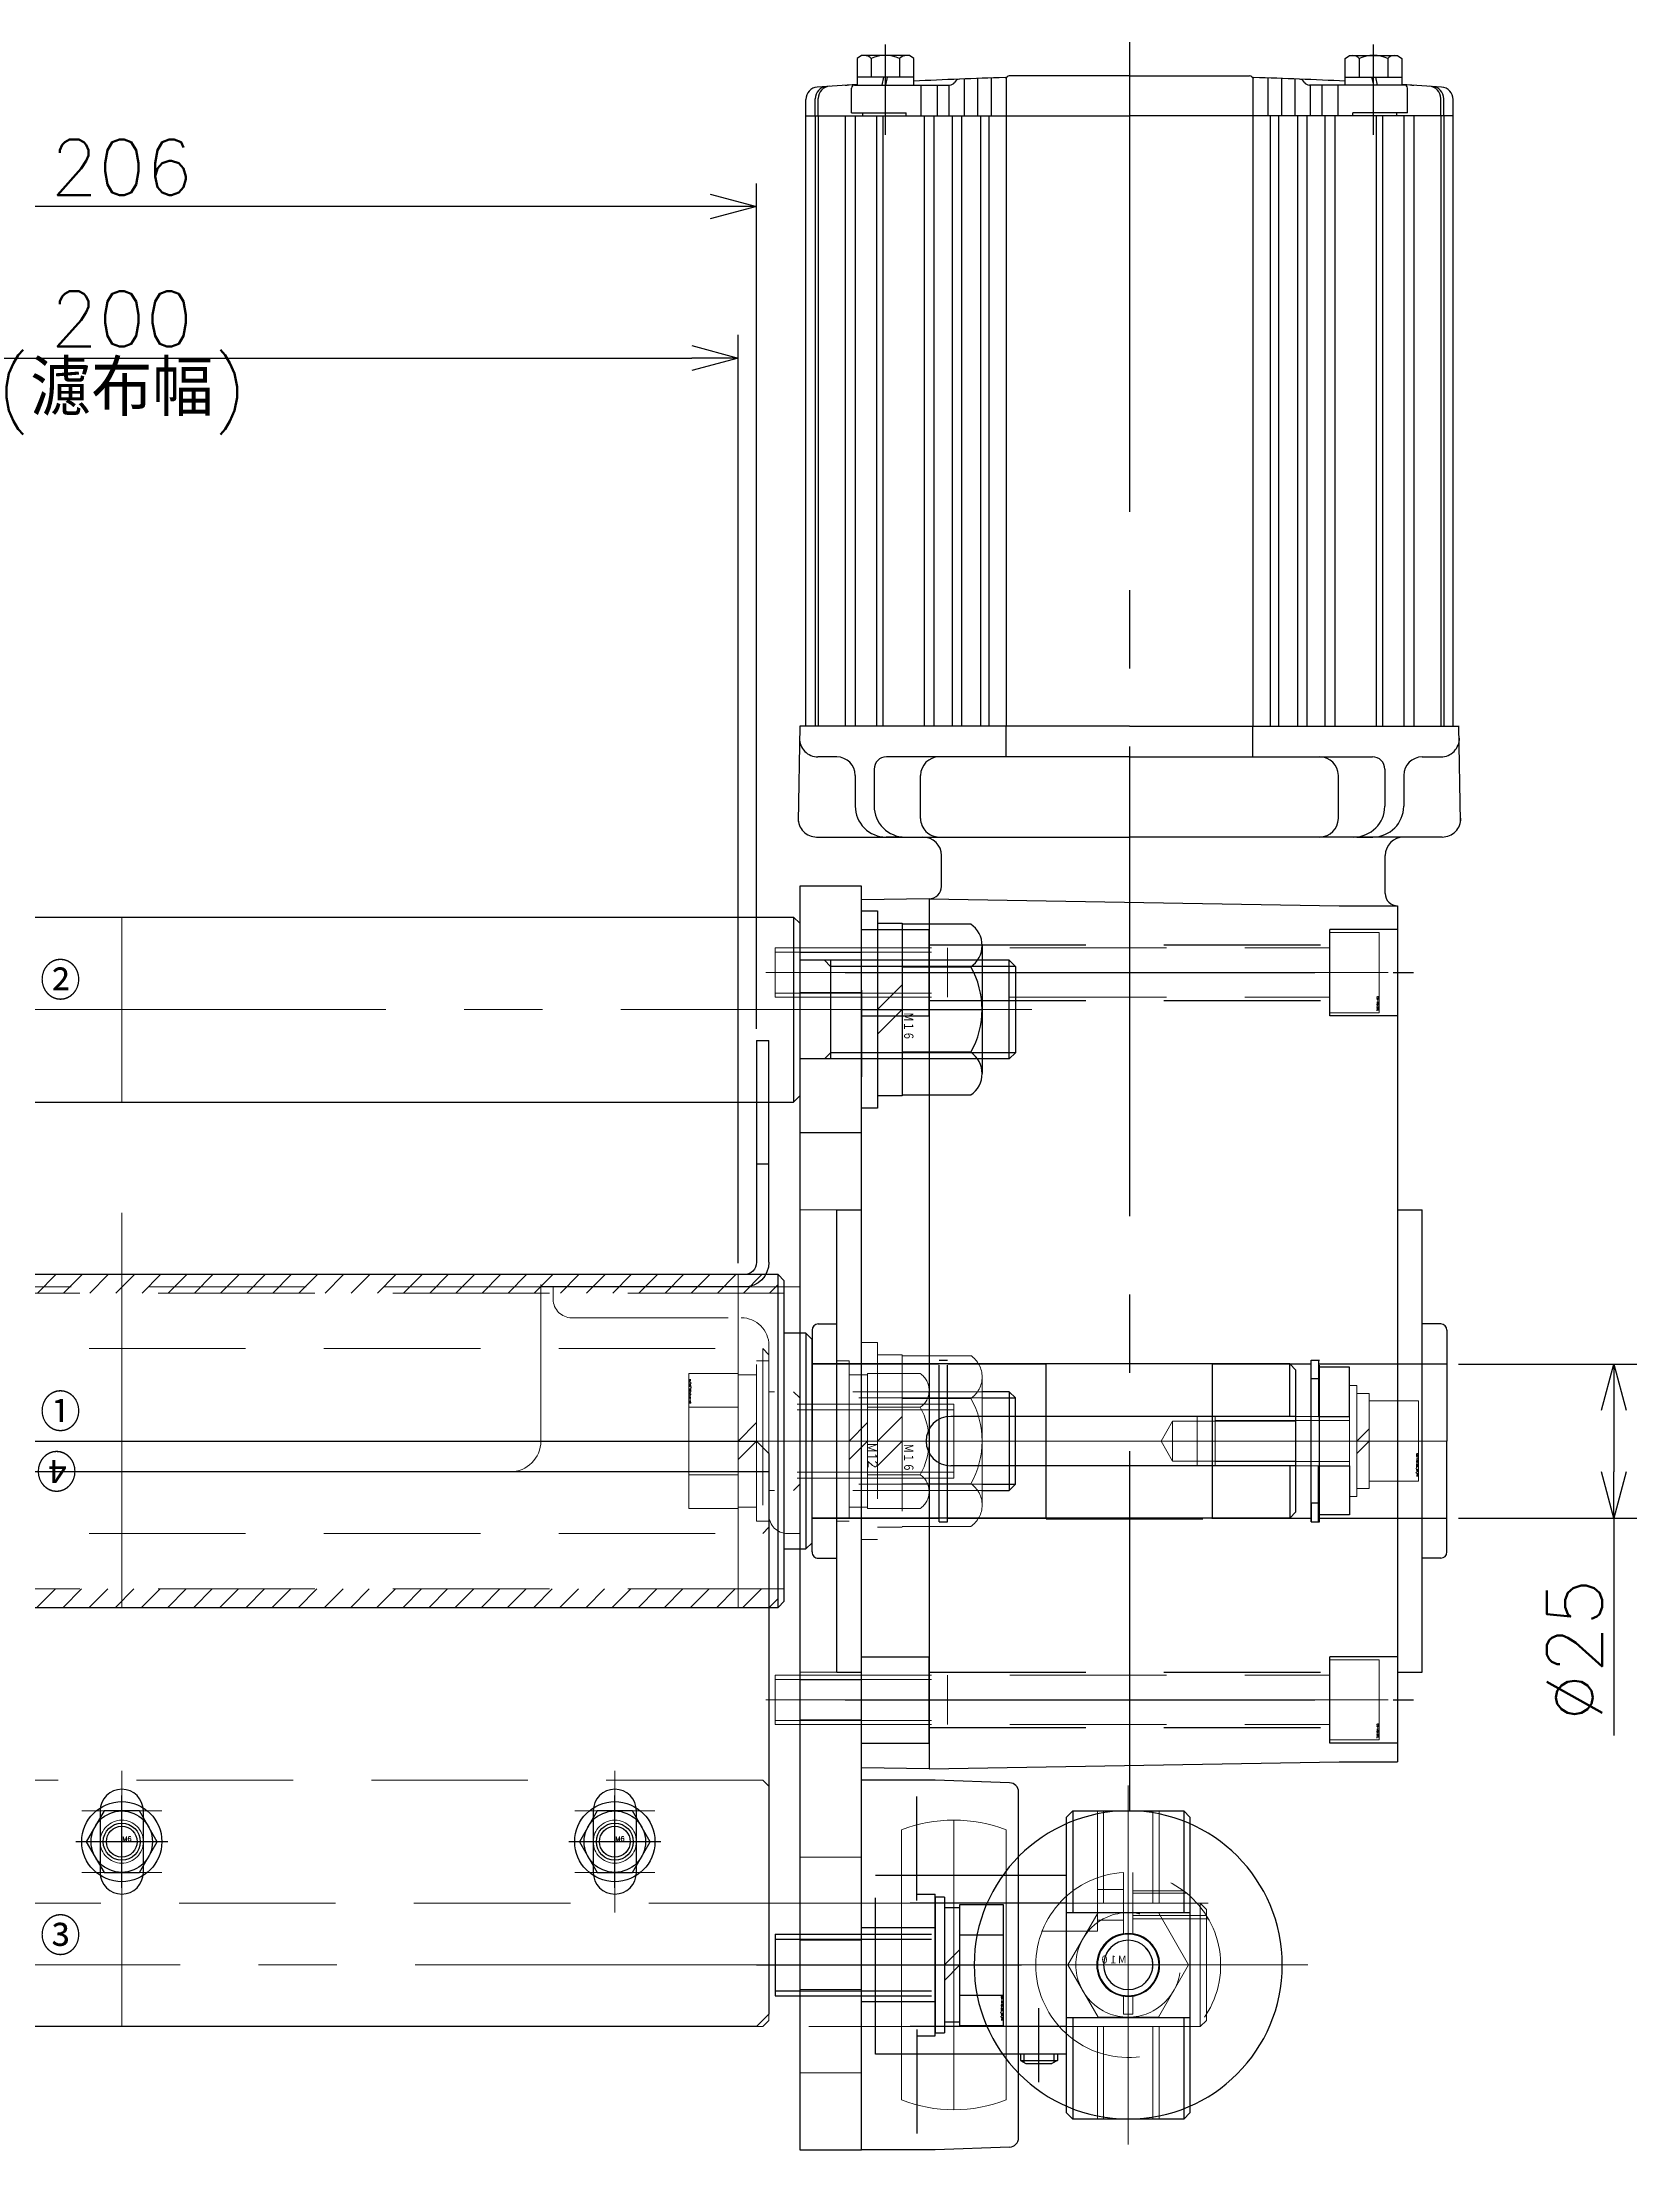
# Model space of a CAD drawing. Header units: millimetres. Extents: x -8731 to 85711, y -14522 to 31379.
# Drawn here: x 28134.6 to 28393.4, y -13246 to -12904 of the extents above; entities that cross this region are included whole.
import ezdxf

# ---------------------------------------------------------------- set-up
doc = ezdxf.new("R2010")
doc.units = ezdxf.units.MM
doc.header["$LTSCALE"] = 4
doc.header["$PDMODE"] = 99
doc.header["$PDSIZE"] = 1
for name, pattern in [('CENTER2', [28.575, 19.05, -3.175, 3.175, -3.175]), ('HIDDEN', [9.525, 6.35, -3.175]), ('PHANTOM2', [31.75, 15.875, -3.175, 3.175, -3.175, 3.175, -3.175])]:
    doc.linetypes.add(name, pattern=pattern)
for name, color, linetype, lineweight in [('04_HIDDEN', 2, 'HIDDEN', 13), ('05_CENTER', 4, 'CENTER2', 13), ('06_PHANTOM', 2, 'PHANTOM2', 13), ('08_DIM', 3, 'Continuous', 13)]:
    doc.layers.add(name, color=color, linetype=linetype, lineweight=lineweight)
doc.layers.add('10_DRAFT', color=8, linetype='Continuous', lineweight=0, plot=False)
doc.styles.add('KANJI0', font='txt.shx', dxfattribs={"width": 0.9, "height": 30, "bigfont": 'bigfont'})
doc.styles.add('KSS_TXT', font='txt.shx', dxfattribs={"bigfont": 'extfont2.shx'})
doc.styles.add('KSS_TXT_L', font='txt.shx', dxfattribs={"height": 9, "bigfont": 'extfont2.shx'})
doc.dimstyles.new('KSS_DIM', dxfattribs={"dimscale": 3, "dimtxt": 3, "dimasz": 2.5, "dimexe": 1.25, "dimexo": 0.625, "dimtad": 1, "dimdsep": 46, "dimtxsty": 'KSS_TXT', "dimblk": 'OPEN30', "dimcen": 0, "dimazin": 2, "dimtfac": 0.75, "dimtmove": 0, "dimatfit": 3, "dimldrblk": 'OPEN30', "dimfxl": 1, "dimtolj": 1, "dimarcsym": 0})

# ---------------------------------------------------------------- blocks, each defined once
blk = doc.blocks.new('M16Nza_1_1_1')
at = {"color": 0}
for p, q in [((-13.85, 17.74), (-13.85, 6.6)), ((-10.39, 19.6), (10.39, 19.6)), ((-6.92, 6.6), (-6.92, 17.74)), ((6.93, 17.74), (6.93, 6.6)), ((13.85, 6.6), (13.85, 17.74)), ((-14, 2.6), (-14, 6.6)), ((-14, 6.6), (14, 6.6)), ((-4, 6.6), (0, 2.6)), ((0, 6.6), (4, 2.6)), ((14, 6.6), (14, 2.6))]:
    blk.add_line(p, q, dxfattribs=at)
at = {"color": 0, "linetype": 'CENTER2'}
blk.add_line((0, 0), (0, 19.6), dxfattribs=at)
at = {"color": 0}
blk.add_lwpolyline([(-16, 2.6), (16, 2.6), (16, 0), (-16, 0)], close=True, dxfattribs=at)
for centre, radius, start, end in [((-10.39, 15.44), 4.16, 33.626, 146.374), ((0, 5.75), 13.85, 60, 120), ((10.39, 15.44), 4.16, 33.626, 146.374)]:
    blk.add_arc(centre, radius, start, end, dxfattribs=at)
at = {"layer": '10_DRAFT', "style": 'KANJI0', "width": 0.82}
blk.add_text('Ｍ１６', height=1.714, dxfattribs=at).set_placement((0.41, 6.78))
blk = doc.blocks.new('A$C17C47B78_1_1')
at = {"color": 0}
for p, q in [((1, 15), (0, 14)), ((0, 14), (0, -14)), ((1, 15), (16.5, 15)), ((1, 15), (1, -15)), ((23.5, 15), (209, 15)), ((209, 15), (209, -15)), ((209, 15), (210, 14)), ((210, 14), (210, -14)), ((-40, 7), (-39, 8)), ((-40, 7), (-5, 7)), ((-40, 7), (-40, -7)), ((-39, 8), (0, 8)), ((-39, -8), (-39, 8)), ((-5, 8), (-5, -8)), ((-5, 7), (-4, 8)), ((249, 8), (210, 8)), ((215, 7), (214, 8)), ((215, 8), (215, -8)), ((250, 7), (215, 7)), ((249, -8), (249, 8)), ((250, 7), (249, 8)), ((250, 7), (250, -7)), ((-40, -7), (-5, -7)), ((-40, -7), (-39, -8)), ((-39, -8), (0, -8)), ((-5, -7), (-4, -8)), ((249, -8), (210, -8)), ((215, -7), (214, -8)), ((250, -7), (215, -7)), ((250, -7), (249, -8)), ((0, -14), (1, -15)), ((1, -15), (16.5, -15)), ((23.5, -15), (209, -15)), ((209, -15), (210, -14))]:
    blk.add_line(p, q, dxfattribs=at)
at = {"color": 0, "extrusion": (0, 0, -1)}
blk.add_ellipse((20, 15), major_axis=(-3.5, 0), ratio=0.118286, start_param=3.141593, end_param=6.283185, dxfattribs=at)
at = {"color": 0}
blk.add_ellipse((20, -15), major_axis=(-3.5, 0), ratio=0.118286, start_param=3.141593, end_param=6.283185, dxfattribs=at)
at = {"layer": '04_HIDDEN'}
for p, q in [((16.5, -15), (16.5, 15)), ((23.5, -15), (23.5, 15))]:
    blk.add_line(p, q, dxfattribs=at)
at = {"layer": '05_CENTER'}
for p, q in [((20, 18.44), (20, -18.44)), ((-42.65, 0), (252.65, 0))]:
    blk.add_line(p, q, dxfattribs=at)
at = {"layer": '10_DRAFT'}
blk.add_line((105, 15), (105, -15), dxfattribs=at)
at = {"layer": '10_DRAFT', "style": 'KSS_TXT'}
blk.add_text('①', height=6, dxfattribs=at).set_placement((91.75, 1.61))
blk = doc.blocks.new('A$C30156163_1_1')
at = {"color": 0}
for p, q in [((0, 0), (-40, 0)), ((-40, -2), (-40, 0)), ((0, 0), (0, -40)), ((-37, -5), (-9.5, -5)), ((-5, -9.5), (-5, -37)), ((-2, -40), (0, -40))]:
    blk.add_line(p, q, dxfattribs=at)
for centre, radius, start, end in [((-37, -2), 3, 180, 270), ((-9.5, -9.5), 4.5, 0, 90), ((-2, -37), 3, 180, 270)]:
    blk.add_arc(centre, radius, start, end, dxfattribs=at)
blk = doc.blocks.new('A$C72535635_1_1')
at = {"layer": '05_CENTER'}
blk.add_line((7.53, -5), (-12.6, -5), dxfattribs=at)
blk.add_blockref('A$C30156163_1_1', (0, 20))
blk = doc.blocks.new('M12Nza_1_1_1')
at = {"color": 0}
for p, q in [((-8.21, 15), (8.21, 15)), ((-10.95, 5), (-10.95, 13.53)), ((-5.47, 5), (-5.47, 13.53)), ((5.48, 5), (5.48, 13.53)), ((10.95, 13.53), (10.95, 5)), ((10.95, 5), (-10.95, 5)), ((-10.75, 2), (-10.75, 5)), ((0, 2), (-3, 5)), ((0, 5), (3, 2)), ((10.75, 5), (10.75, 2))]:
    blk.add_line(p, q, dxfattribs=at)
at = {"color": 0, "linetype": 'CENTER2'}
blk.add_line((0, 0), (0, 15), dxfattribs=at)
at = {"color": 0}
blk.add_lwpolyline([(-13, 2), (13, 2), (13, 0), (-13, 0)], close=True, dxfattribs=at)
for centre, radius, start, end in [((-8.21, 11.71), 3.29, 33.626, 146.374), ((0, 4.05), 10.95, 60, 120), ((8.21, 11.71), 3.29, 33.626, 146.374)]:
    blk.add_arc(centre, radius, start, end, dxfattribs=at)
at = {"layer": '10_DRAFT', "style": 'KSS_TXT'}
blk.add_text('M12', height=1.5, dxfattribs=at).set_placement((0.31, 5.09))
blk = doc.blocks.new('A$C1819430B_1_1')
at = {"color": 0, "linetype": 'CENTER2'}
blk.add_line((0, -32.11), (0, 15.28), dxfattribs=at)
at = {"color": 0}
for p, q in [((-10.97, 13), (10.97, 13)), ((-10.97, 5), (-10.97, 13)), ((-5.48, 5), (-5.48, 13)), ((5.48, 5), (5.48, 13)), ((10.97, 5), (10.97, 13)), ((-10.97, 5), (10.97, 5)), ((-10.75, 5), (-10.75, 2)), ((0, 2), (-3, 5)), ((0, 5), (3, 2)), ((10.75, 2), (10.75, 5)), ((-13, 2), (13, 2)), ((-13, 2), (-13, 0)), ((-13, 0), (13, 0)), ((13, 0), (13, 2))]:
    blk.add_line(p, q, dxfattribs=at)
at = {"color": 0, "linetype": 'HIDDEN'}
for p, q in [((-6, -30), (-6, 0)), ((-5.05, -30), (-5.05, 0)), ((5.05, -30), (5.05, 0)), ((6, -30), (6, 0)), ((-6, -30), (6, -30))]:
    blk.add_line(p, q, dxfattribs=at)
at = {"layer": '10_DRAFT', "style": 'KSS_TXT_L'}
blk.add_text('BT-M12x35L,SW,PW', height=0.3, dxfattribs=at).set_placement((6.07, 12.66))
blk = doc.blocks.new('A$C3EBD09AB_1_1')
at = {"color": 0}
blk.add_line((50, 0), (50, -10), dxfattribs=at)
blk.add_lwpolyline([(90, -10), (-115, -10), (-115, 0), (90, 0)], close=True, dxfattribs=at)
at = {"layer": '04_HIDDEN'}
for p, q in [((-102.5, -10), (-102.5, 0)), ((-90, -10), (-90, 0)), ((-89, -10), (-89, 0)), ((-81, -10), (-81, 0)), ((-80, -10), (-80, 0)), ((-67.5, -10), (-67.5, 0)), ((-46, -10), (-46, 0)), ((-45.25, -10), (-45.25, 0)), ((-38.75, -10), (-38.75, 0)), ((-38, -10), (-38, 0)), ((-37.5, -10), (-37.5, 0)), ((37.5, -10), (37.5, 0)), ((72, -10), (72, 0)), ((72.75, -10), (72.75, 0)), ((79.25, -10), (79.25, 0)), ((80, -10), (80, 0))]:
    blk.add_line(p, q, dxfattribs=at)
at = {"layer": '05_CENTER'}
for p, q in [((-85, -14.09), (-85, 4.09)), ((0, 6.46), (0, -16.35)), ((70, 6.46), (70, -16.35)), ((-42, -13.39), (-42, 3.39)), ((76, -13.39), (76, 3.39))]:
    blk.add_line(p, q, dxfattribs=at)
at = {"layer": '10_DRAFT'}
blk.add_line((0, -10), (0, 0), dxfattribs=at)
blk = doc.blocks.new('A$C2BF61C6E_1_1')
at = {"color": 0}
for p, q in [((1, 15), (0, 14)), ((0, 14), (0, -14)), ((1, 15), (16.5, 15)), ((1, 15), (1, -15)), ((23.5, 15), (219, 15)), ((219, 15), (219, -15)), ((219, 15), (220, 14)), ((220, 14), (220, -14)), ((-35, 7), (-34, 8)), ((-35, 7), (-5, 7)), ((-35, 7), (-35, -7)), ((-34, 8), (0, 8)), ((-34, -8), (-34, 8)), ((-5, 8), (-5, -8)), ((-5, 7), (-4, 8)), ((254, 8), (220, 8)), ((225, 7), (224, 8)), ((225, 8), (225, -8)), ((255, 7), (225, 7)), ((254, -8), (254, 8)), ((255, 7), (254, 8)), ((255, 7), (255, -7)), ((-35, -7), (-5, -7)), ((-35, -7), (-34, -8)), ((-34, -8), (0, -8)), ((-5, -7), (-4, -8)), ((254, -8), (220, -8)), ((225, -7), (224, -8)), ((255, -7), (225, -7)), ((255, -7), (254, -8)), ((0, -14), (1, -15)), ((1, -15), (16.5, -15)), ((23.5, -15), (219, -15)), ((219, -15), (220, -14))]:
    blk.add_line(p, q, dxfattribs=at)
at = {"color": 0, "extrusion": (0, 0, -1)}
blk.add_ellipse((20, 15), major_axis=(-3.5, 0), ratio=0.118286, start_param=3.141593, end_param=6.283185, dxfattribs=at)
at = {"color": 0}
blk.add_ellipse((20, -15), major_axis=(-3.5, 0), ratio=0.118286, start_param=3.141593, end_param=6.283185, dxfattribs=at)
at = {"layer": '04_HIDDEN'}
for p, q in [((16.5, -15), (16.5, 15)), ((23.5, -15), (23.5, 15))]:
    blk.add_line(p, q, dxfattribs=at)
at = {"layer": '05_CENTER'}
for p, q in [((20, 18.44), (20, -18.44)), ((-37.65, 0), (257.65, 0))]:
    blk.add_line(p, q, dxfattribs=at)
at = {"layer": '10_DRAFT'}
blk.add_line((110, 15), (110, -15), dxfattribs=at)
at = {"layer": '10_DRAFT', "style": 'KSS_TXT'}
blk.add_text('②', height=6, dxfattribs=at).set_placement((96.75, 1.61))
blk = doc.blocks.new('A$C5C7265D6_1_1')
at = {"color": 0}
for p, q in [((-120, 103), (-120, 105)), ((-120, 105), (-4, 105)), ((-4, 103), (-120, 103)), ((-2, -101), (-2, 101)), ((0, 68), (0, 101)), ((0, -101), (0, -68)), ((-40, -103), (-4, -103)), ((-40, -103), (-40, -105)), ((-4, -105), (-40, -105)), ((-20, -103), (-20, -105))]:
    blk.add_line(p, q, dxfattribs=at)
for centre, radius, start, end in [((-4, 101), 4, 0, 90), ((-4, 101), 2, 0, 90), ((-4, -101), 4, 270, 0), ((-4, -101), 2, 270, 0)]:
    blk.add_arc(centre, radius, start, end, dxfattribs=at)
at = {"layer": '04_HIDDEN'}
for p, q in [((-2, 68), (25, 68)), ((0, -68), (0, 68)), ((30, 63), (30, -63)), ((25, -68), (-2, -68))]:
    blk.add_line(p, q, dxfattribs=at)
for centre, start, end in [((25, 63), 0, 90), ((25, -63), 270, 0)]:
    blk.add_arc(centre, 5, start, end, dxfattribs=at)
at = {"layer": '05_CENTER'}
blk.add_line((40, 0), (-12, 0), dxfattribs=at)
blk = doc.blocks.new('GM-SHYF-RH 0.1kW、1／144、200V、60Hzb_1_1')
at = {"color": 0}
for p, q in [((-215, 96), (-217.670777, 96)), ((-215, 96), (-215, 43.5)), ((-116, 96), (-215, 96)), ((-100.493495, 97.218302), (-116, 96.947635)), ((-116, 43.5), (-116, 97)), ((-215, 94), (-217.812969, 94)), ((-215, 94.5), (-217.777962, 94.5)), ((-215, 94.5), (-116, 94.5)), ((-215, 94), (-116, 94)), ((-111, 91), (-111, 94.034453)), ((-98, 94.261369), (-98, 77)), ((-98, 94.261369), (-98, 43.5)), ((-19, 94), (-19, 91)), ((-18, 95), (0, 95)), ((18, 95), (0, 95)), ((19, 94), (19, 91)), ((-215, 89.633082), (-116, 89.633082)), ((37.5, 91), (-37.5, 91)), ((-37.5, 87), (-37.5, 91)), ((37.5, 87), (37.5, 91)), ((-224.800008, 79.198007), (-224.799977, 86.997992)), ((-224.79996, 86.997981), (-224.29996, 87.697979)), ((-224.299976, 87.697995), (-219.999985, 87.697978)), ((-221.300016, 78.497987), (-221.299979, 87.697984)), ((-219.999982, 87.697972), (-220.000019, 78.497988)), ((-220, 88.09798), (-220, 72.698641)), ((-215.5, 88.59798), (-219.5, 88.59798)), ((-215.5, 88.59798), (-215.5, 79.748399)), ((-215.5, 86.839399), (-215, 86.839399)), ((-215, 88.004655), (-116, 88.004655)), ((-108, 88), (-103, 88)), ((-86.830511, 87), (0, 87)), ((-86.830511, 77.5), (-86.830511, 87)), ((0, 87), (52.022516, 87)), ((52.022516, 77.5), (52.022516, 87)), ((-211.942599, 83.09798), (-226.573764, 83.09798)), ((-224.299985, 85.397994), (-221.299988, 85.397984)), ((-221.299998, 82.797985), (-220.000002, 83.097979)), ((-221.299997, 83.397987), (-219.999999, 83.697982)), ((-215, 84.541914), (-116, 84.541914)), ((-215, 83.540435), (-116, 83.540435)), ((-111, 43.5), (-111, 82.929651)), ((-109, 84.929651), (-103, 84.929651)), ((-98, 80.392166), (-98, 83)), ((-88.830511, 85), (-95, 85)), ((-224.299994, 78.498018), (-224.799988, 79.198021)), ((-224.300004, 80.798), (-221.300005, 80.797988)), ((-215, 79.748399), (-215.5, 79.748399)), ((-220.000023, 78.497986), (-224.300013, 78.498003)), ((-220, 77.323748), (-215, 77.323748)), ((-215, 76.803601), (-116, 76.803601)), ((-101, 77.392166), (-108, 77.392166)), ((-87.991273, 11), (-86.830511, 77.5)), ((53.183278, 11), (52.022516, 77.5)), ((-220, 74.715485), (-215, 74.715485)), ((-220, 72.814168), (-215, 72.814168)), ((-215, 75.214391), (-116, 75.214391)), ((-215, 72.256395), (-116, 72.256395)), ((-220.985602, 70.330814), (-215, 70.330814)), ((-215, 70.777372), (-116, 70.777372)), ((-221.140092, 65.944192), (-215, 65.944192)), ((-221.065345, 68.164315), (-215, 68.164315)), ((-215, 67.684641), (-116, 67.684641)), ((-215, 66.338239), (-116, 66.338239)), ((-221.5, 43.5), (-221.5, 63)), ((-221.252792, 63.5), (-215, 63.5)), ((-215, 63.5), (-116, 63.5)), ((-111, 63.5), (-116, 63.5)), ((-221.5, 43.5), (-221.5, 24)), ((-215, -9), (-215, 43.5)), ((-116, 43.5), (-116, -10)), ((-111, 43.5), (-111, 4.070348)), ((-98, -7.261369), (-98, 43.5)), ((-221.252792, 23.5), (-215, 23.5)), ((-221.140092, 21.055807), (-215, 21.055807)), ((-215, 23.5), (-116, 23.5)), ((-215, 20.66176), (-116, 20.66176)), ((-111, 23.5), (-116, 23.5)), ((-221.065345, 18.835684), (-215, 18.835684)), ((-215, 19.315358), (-116, 19.315358)), ((-220.985602, 16.669185), (-215, 16.669185)), ((-220, -1.09798), (-220, 14.301358)), ((-220, 14.185831), (-215, 14.185831)), ((-215, 16.222627), (-116, 16.222627)), ((-215, 14.743604), (-116, 14.743604)), ((-220, 12.284515), (-215, 12.284515)), ((-215, 11.785609), (-116, 11.785609)), ((-89.991578, 13), (-95, 13)), ((-87.991578, 11), (53.192005, 11)), ((-87.982545, 11), (-87.79054, 0)), ((53.192005, 11), (53, 0)), ((-224.800008, 7.801993), (-224.799977, 0.002008)), ((-224.299994, 8.501982), (-224.799988, 7.801979)), ((-220.000023, 8.502014), (-224.300013, 8.501997)), ((-221.300016, 8.502013), (-221.299979, -0.697984)), ((-219.999982, -0.697972), (-220.000019, 8.502012)), ((-220, 9.676251), (-215, 9.676251)), ((-215.5, -1.59798), (-215.5, 7.2516)), ((-215, 7.2516), (-215.5, 7.2516)), ((-215, 10.196399), (-116, 10.196399)), ((-101, 9.607834), (-108, 9.607834)), ((-211.942599, 3.90202), (-226.573764, 3.90202)), ((-224.300004, 6.202), (-221.300005, 6.202012)), ((-221.299998, 4.202015), (-220.000002, 3.902021)), ((-221.299997, 3.602013), (-219.999999, 3.302018)), ((-215, 3.459564), (-116, 3.459564)), ((-98, 6.607834), (-98, 4)), ((-224.79996, 0.002019), (-224.29996, -0.697979)), ((-224.299985, 1.602006), (-221.299988, 1.602016)), ((-215.5, 0.1606), (-215, 0.1606)), ((-215, 2.458086), (-116, 2.458086)), ((-109, 2.070348), (-103, 2.070348)), ((53, 0), (-87.79054, 0)), ((-73.124793, 0), (-59.089635, 0)), ((-37.5, -4), (-37.5, 0)), ((37.5, -4), (37.5, 0)), ((-224.299976, -0.697995), (-219.999985, -0.697978)), ((-215.5, -1.59798), (-219.5, -1.59798)), ((-215, -1.004656), (-116, -1.004656)), ((-215, -2.633083), (-116, -2.633083)), ((-108, -1), (-103, -1)), ((-98, -7.261369), (-98, -1)), ((-111, -4), (-111, -7.034453)), ((37.5, -4), (-37.5, -4)), ((-19, -7), (-19, -4)), ((19, -7), (19, -4)), ((-215, -7), (-217.812969, -7)), ((-215, -7.5), (-217.777962, -7.5)), ((-215, -9), (-217.670777, -9)), ((-215, -7), (-116, -7)), ((-215, -7.5), (-116, -7.5)), ((-116, -9), (-215, -9)), ((-100.493495, -10.218302), (-116, -9.947635)), ((-18, -8), (0, -8)), ((18, -8), (0, -8))]:
    blk.add_line(p, q, dxfattribs=at)
at = {"color": 0, "linetype": 'HIDDEN'}
for p, q in [((-12.5, 74.35), (-12.5, 95)), ((12.5, 74.35), (12.5, 95)), ((-83, 87), (-83, 76)), ((-69, 87), (-69, 76)), ((35, 87), (35, 76)), ((49, 87), (49, 76)), ((-69, 76), (-83, 76)), ((-80.5, 11), (-80.5, 76)), ((-71.5, 11), (-71.5, 76)), ((49, 76), (35, 76)), ((37.5, 11), (37.5, 76)), ((46.5, 11), (46.5, 76)), ((13.1, 74.35), (-13.1, 74.35)), ((-13.1, 73), (-13.1, 74.35)), ((13.1, 73), (-13.1, 73)), ((-12.5, 57), (-12.5, 73)), ((12.5, 57), (12.5, 73)), ((13.1, 73), (13.1, 74.35)), ((-12.6, 30), (-12.6, 57)), ((12.6, 57), (-12.6, 57)), ((12.6, 30), (12.6, 57)), ((12.6, 30), (-12.6, 30)), ((-12.5, 14), (-12.5, 30)), ((12.5, 14), (12.5, 30)), ((13.1, 14), (-13.1, 14)), ((-13.1, 12.65), (-13.1, 14)), ((13.1, 12.65), (13.1, 14)), ((-83, 0), (-83, 11)), ((-69, 11), (-83, 11)), ((-69, 0), (-69, 11)), ((13.1, 12.65), (-13.1, 12.65)), ((-12.5, -8), (-12.5, 12.65)), ((12.5, -8), (12.5, 12.65)), ((35, 0), (35, 11)), ((49, 11), (35, 11)), ((49, 0), (49, 11))]:
    blk.add_line(p, q, dxfattribs=at)
at = {"color": 0, "linetype": 'CENTER2'}
for p, q in [((-76, -2.600559), (-76, 89.600559)), ((42, -2.600559), (42, 89.600559)), ((-226.960458, 43.5), (60.060698, 43.5))]:
    blk.add_line(p, q, dxfattribs=at)
at = {"color": 0}
for centre, radius, start, end in [((-217.670777, 94), 2, 90, 175.85105), ((-114, 94.034453), 3, 0, 91), ((-101, 94.261369), 3, 0, 91), ((-101, 94.261369), 3, 0, 91), ((478.5, 43.5), 700, 175.85105, 176.379938), ((-217.812969, 92), 2, 90, 176.015636), ((-217.777962, 92.5), 2, 90, 175.974492), ((-18, 94), 1, 90, 180), ((18, 94), 1, 0, 90), ((-230, 89.62754), 10, 356.274963, 0), ((-108, 91), 3, 180, 270), ((-223.229984, 86.547992), 1.57, 179.999745, 227.099746), ((-219.5, 88.09798), 0.5, 90, 180), ((-103, 83), 5, 0, 90), ((-95, 88), 3, 180, 270), ((-88.830511, 87), 2, 270, 0), ((-219.259997, 83.097977), 5.539999, 155.470187, 204.52925), ((-109, 82.929651), 2, 90, 180), ((-103, 79.929651), 5, 0, 90), ((-223.230012, 79.647994), 1.57, 132.899744, 179.999745), ((478.5, 43.5), 700, 177.134181, 178.347093), ((-108, 74.392166), 3, 90, 180), ((-101, 74.392166), 3, 0, 90), ((-219.959202, 70.990795), 1, 121.359036, 177.746047), ((-221, 72.698641), 1, 301.359036, 0), ((-221, 63), 0.5, 135.115138, 180), ((-221.708527, 63.705684), 0.5, 315.115138, 358.347093), ((-221, 24), 0.5, 180, 224.884862), ((-221.708527, 23.294315), 0.5, 1.652907, 44.884862), ((478.5, 43.5), 700, 181.652907, 182.865819), ((-219.959202, 16.009204), 1, 182.253953, 238.640964), ((-221, 14.301358), 1, 0, 58.640964), ((-108, 12.607834), 3, 180, 270), ((-101, 12.607834), 3, 270, 0), ((-95, 10), 3, 90, 180), ((-89.991578, 11), 2, 0, 90), ((-223.230012, 7.352006), 1.57, 180.000255, 227.100256), ((-103, 7.070348), 5, 270, 0), ((-219.259997, 3.902023), 5.539999, 155.47075, 204.529813), ((-109, 4.070348), 2, 180, 270), ((-103, 4), 5, 270, 0), ((-223.229984, 0.452008), 1.57, 132.900254, 180.000255), ((478.5, 43.5), 700, 183.620062, 184.14895), ((-230, -2.627541), 10, 0, 3.725037), ((-219.5, -1.09798), 0.5, 180, 270), ((-108, -4), 3, 90, 180), ((-217.812969, -5), 2, 183.984364, 270), ((-217.777962, -5.5), 2, 184.025508, 270), ((-217.670777, -7), 2, 184.14895, 270), ((-114, -7.034453), 3, 269, 0), ((-101, -7.261369), 3, 269, 0), ((-101, -7.261369), 3, 269, 0), ((-18, -7), 1, 180, 270), ((18, -7), 1, 270, 0)]:
    blk.add_arc(centre, radius, start, end, dxfattribs=at)
at = {"layer": '10_DRAFT'}
blk.add_line((0, -8), (0, 95), dxfattribs=at)
blk = doc.blocks.new('A$C39D95BAC_1_1')
at = {"color": 0}
for p, q in [((6.5, 8), (-6.5, 8)), ((-6.5, 8), (-6.5, 0)), ((6.5, 0), (6.5, 8)), ((6.5, 0), (-6.5, 0))]:
    blk.add_line(p, q, dxfattribs=at)
at = {"color": 0, "linetype": 'CENTER2'}
blk.add_line((0, -91.5), (0, 9.5), dxfattribs=at)
at = {"color": 0, "linetype": 'HIDDEN'}
for p, q in [((-4, -90), (-4, 0)), ((4, -90), (4, 0)), ((-4, -62), (4, -62)), ((-3.32, -90), (-3.32, -62)), ((3.32, -90), (3.32, -62)), ((-4, -90), (4, -90))]:
    blk.add_line(p, q, dxfattribs=at)
at = {"layer": '10_DRAFT', "style": 'KSS_TXT_L'}
blk.add_text('CS-M8x90L', height=0.3, dxfattribs=at).set_placement((3.86, 7.66))
blk = doc.blocks.new('A$C3C4F31BA_1_1')
h = blk.add_hatch()
h.set_pattern_fill('_USER', color=3, scale=3, angle=45, pattern_type=0)
h.set_pattern_definition([(45, (-21390.35, -7713.919), (-2.12132034, 2.12132034), [])])
h.paths.add_polyline_path([(0, 27), (0, 24), (106.5, 24), (106.5, 27)])
h.paths.add_polyline_path([(-106.5, 27), (-106.5, 24), (0, 24), (0, 27)])
h.paths.add_polyline_path([(0, -27), (0, -24), (-106.5, -24), (-106.5, -27)])
h.paths.add_polyline_path([(106.5, -27), (106.5, -24), (0, -24), (0, -27)])
at = {"color": 0}
for p, q in [((-106.5, 27), (-106.5, -27)), ((106.5, 27), (106.5, -27)), ((-111, 17.5), (-112, 16.5)), ((-111, -17.5), (-111, 17.5)), ((-107.5, 17.5), (-111, 17.5)), ((107.5, 17.5), (119.5, 17.5)), ((119.5, 17.5), (120.5, 16.5)), ((119.5, -17.5), (119.5, 17.5)), ((-112, 16.5), (-112, -16.5)), ((120.5, 16.5), (120.5, -16.5)), ((-189.5, 12.5), (-190.5, 11.5)), ((-190.5, 11.5), (-190.5, -11.5)), ((-189.5, 12.5), (-112, 12.5)), ((-189.5, 4), (-189.5, 12.5)), ((158.5, 12.5), (120.5, 12.5)), ((158.5, 12.5), (158.5, -12.5)), ((158.5, 12.5), (159.5, 11.5)), ((159.5, 11.5), (159.5, -11.5)), ((-190.5, 4), (-134.5, 4)), ((-190.5, -4), (-134.5, -4)), ((-189.5, -4), (-189.5, -12.5)), ((-190.5, -11.5), (-189.5, -12.5)), ((-189.5, -12.5), (-112, -12.5)), ((158.5, -12.5), (120.5, -12.5)), ((159.5, -11.5), (158.5, -12.5)), ((-112, -16.5), (-111, -17.5)), ((120.5, -16.5), (119.5, -17.5)), ((-111, -17.5), (-107.5, -17.5)), ((119.5, -17.5), (107.5, -17.5))]:
    blk.add_line(p, q, dxfattribs=at)
blk.add_lwpolyline([(-106.5, -27), (106.5, -27), (107.5, -26), (107.5, 26), (106.5, 27), (-106.5, 27), (-107.5, 26), (-107.5, -26)], close=True, dxfattribs=at)
blk.add_arc((-134.5, 0), 4, 270, 90, dxfattribs=at)
at = {"layer": '04_HIDDEN'}
for p, q in [((-107.5, 24), (107.5, 24)), ((-107.5, -24), (107.5, -24))]:
    blk.add_line(p, q, dxfattribs=at)
for points in [[(-190.5, -4), (-174.5, -4), (-174.5, 4), (-190.5, 4)], [(-190.5, -3.25), (-170.5, -3.25), (-170.5, 3.25), (-190.5, 3.25)], [(-170.5, -3.25), (-168.62, 0), (-170.5, 3.25)]]:
    blk.add_lwpolyline(points, dxfattribs=at)
at = {"layer": '05_CENTER'}
blk.add_line((-194.76, 0), (164.5, 0), dxfattribs=at)
at = {"layer": '10_DRAFT'}
blk.add_line((0, 27), (0, -27), dxfattribs=at)
at = {"layer": '10_DRAFT', "style": 'KSS_TXT'}
blk.add_text('④', height=6, dxfattribs=at).set_placement((7.27, 1.61))
blk = doc.blocks.new('A$C4D2C315C_1_1')
at = {"color": 0}
for points in [[(0, 13.1), (-1.2, 13.1), (-1.2, 10.1), (0, 10.1)], [(0, -13.1), (-1.2, -13.1), (-1.2, -10.1), (0, -10.1)]]:
    blk.add_lwpolyline(points, close=True, dxfattribs=at)
at = {"layer": '10_DRAFT'}
blk.add_line((0, 0), (-1.2, 0), dxfattribs=at)
blk = doc.blocks.new('A$C2CE85F2D_1_1')
at = {"color": 0}
for points in [[(-5, 12), (0, 12), (0, 4), (-5, 4)], [(0, -4), (-5, -4), (-5, -12), (0, -12)]]:
    blk.add_lwpolyline(points, close=True, dxfattribs=at)
at = {"layer": '10_DRAFT'}
blk.add_line((-5, 0), (0, 0), dxfattribs=at)
blk = doc.blocks.new('A$C0A9A093A_1_1')
at = {"color": 0}
for p, q in [((6.5, 11.2), (-6.5, 11.2)), ((-6.5, 11.2), (-6.5, 3.2)), ((6.5, 3.2), (6.5, 11.2)), ((-9, 1.2), (9, 1.2)), ((-9, 1.2), (-9, 0)), ((-9, 0), (9, 0)), ((-7.7, 3.2), (-7.7, 1.2)), ((-7.7, 3.2), (7.7, 3.2)), ((0, 1.2), (-2, 3.2)), ((0, 3.2), (2, 1.2)), ((7.7, 1.2), (7.7, 3.2)), ((9, 0), (9, 1.2))]:
    blk.add_line(p, q, dxfattribs=at)
at = {"color": 0, "linetype": 'CENTER2'}
blk.add_line((0, -23.3), (0, 12.7), dxfattribs=at)
at = {"color": 0, "linetype": 'HIDDEN'}
for p, q in [((-4, -21.8), (-4, 0)), ((-3.32, -21.8), (-3.32, 0)), ((3.32, -21.8), (3.32, 0)), ((4, -21.8), (4, 0)), ((-4, -21.8), (4, -21.8))]:
    blk.add_line(p, q, dxfattribs=at)
at = {"layer": '10_DRAFT', "style": 'KSS_TXT_L'}
blk.add_text('CS-M8x25L,SW,PW', height=0.3, dxfattribs=at).set_placement((2, 10.86))
blk = doc.blocks.new('_Open30')
at = {"color": 0, "linetype": 'ByBlock', "lineweight": -2}
for p, q in [((-1, 0.268), (0, 0)), ((0, 0), (-1, -0.268)), ((0, 0), (-1, 0))]:
    blk.add_line(p, q, dxfattribs=at)
blk = doc.blocks.new('*D3560')
at = {"layer": '08_DIM', "color": 0, "lineweight": -2, "transparency": 16777216}
for p, q in [((28047.55, -13102.11), (28047.55, -12951.53)), ((28247.55, -13102.11), (28247.55, -12951.53)), ((28055.05, -12955.28), (28240.05, -12955.28))]:
    blk.add_line(p, q, dxfattribs=at)
at = {"layer": 'Defpoints', "color": 0, "transparency": 16777216}
for p in [(28247.55, -12955.28), (28047.55, -13103.99), (28247.55, -13103.99)]:
    blk.add_point(p, dxfattribs=at)
at = {"layer": '08_DIM', "color": 0, "lineweight": -2, "transparency": 16777216, "xscale": 7.5, "yscale": 7.5, "zscale": 7.5, "rotation": 180}
blk.add_blockref('_Open30', (28047.55, -12955.28), dxfattribs=at)
at = {"layer": '08_DIM', "color": 0, "lineweight": -2, "transparency": 16777216, "xscale": 7.5, "yscale": 7.5, "zscale": 7.5}
blk.add_blockref('_Open30', (28247.55, -12955.28), dxfattribs=at)
at = {"layer": '08_DIM', "color": 0, "transparency": 16777216, "char_height": 9, "attachment_point": 5, "style": 'KSS_TXT'}
for s, insert in [('\\A1;200', (28147.55, -12948.91)), ('\\A1;(濾布幅)', (28147.55, -12961.66))]:
    blk.add_mtext(s, dxfattribs=dict(at, insert=insert))
blk = doc.blocks.new('*D3561')
at = {"layer": '08_DIM', "color": 0, "lineweight": -2, "transparency": 16777216}
for p, q in [((28044.55, -12984.11), (28044.55, -12926.95)), ((28250.55, -13064.11), (28250.55, -12926.95)), ((28243.05, -12930.7), (28052.05, -12930.7))]:
    blk.add_line(p, q, dxfattribs=at)
at = {"layer": 'Defpoints', "color": 0, "transparency": 16777216}
for p in [(28044.55, -12930.7), (28044.55, -12985.99), (28250.55, -13065.99)]:
    blk.add_point(p, dxfattribs=at)
at = {"layer": '08_DIM', "color": 0, "lineweight": -2, "transparency": 16777216, "xscale": 7.5, "yscale": 7.5, "zscale": 7.5, "rotation": 180}
blk.add_blockref('_Open30', (28044.55, -12930.7), dxfattribs=at)
at = {"layer": '08_DIM', "color": 0, "lineweight": -2, "transparency": 16777216, "xscale": 7.5, "yscale": 7.5, "zscale": 7.5}
blk.add_blockref('_Open30', (28250.55, -12930.7), dxfattribs=at)
at = {"layer": '08_DIM', "color": 0, "transparency": 16777216, "insert": (28147.55, -12924.33), "char_height": 9, "attachment_point": 5, "style": 'KSS_TXT'}
blk.add_mtext('\\A1;206', dxfattribs=at)
blk = doc.blocks.new('MUCAFL204Jc_1_1')
at = {"color": 0}
for p, q in [((-25.5, 28.05), (-25.5, -28.05)), ((-24.06, 29.55), (-12, 30)), ((-12, 30), (0, 30)), ((0, 30), (0, -30)), ((-9, 10.48), (-9, 27.35)), ((-33.3, 14.5), (-25.5, 14.5)), ((-33.3, 14.5), (-33.3, -14.5)), ((-31.8, 15.5), (-30.93, 16)), ((-25.8, 15.5), (-31.8, 15.5)), ((-31.8, 14.5), (-31.8, 15.5)), ((-31.25, 14.5), (-31.25, 15.82)), ((-26.67, 16), (-30.93, 16)), ((-25.8, 15.5), (-26.67, 16)), ((-26.35, 14.5), (-26.35, 15.82)), ((-25.8, 14.5), (-25.8, 15.5)), ((-12, 11.5), (-12, -11.5)), ((-9, 11.5), (-12, 11.5)), ((-9, -11.5), (-12, -11.5)), ((-9, -10.48), (-9, -27.35)), ((-33.3, -14.5), (-25.5, -14.5)), ((-24.06, -29.55), (-12, -30)), ((-12, -30), (0, -30))]:
    blk.add_line(p, q, dxfattribs=at)
at = {"color": 0, "linetype": 'CENTER2'}
blk.add_line((-28.8, 19), (-28.8, 7), dxfattribs=at)
at = {"color": 0, "linetype": 'HIDDEN'}
for p, q in [((-25.5, 14.5), (-2.3, 14.5)), ((-2.3, 14.5), (-2.3, -14.5)), ((-33.3, 10), (-2.3, 10)), ((-12, 6), (0, 6)), ((-12, -6), (0, -6)), ((-33.3, -10), (-2.3, -10)), ((-25.5, -14.5), (-2.3, -14.5))]:
    blk.add_line(p, q, dxfattribs=at)
at = {"color": 0}
for centre, start, end in [((-24, 28.05), 92.1211, 180), ((-24, -28.05), 180, 267.8789)]:
    blk.add_arc(centre, 1.5, start, end, dxfattribs=at)
at = {"layer": '10_DRAFT'}
for p, q in [((-23.5, 21.91), (-23.5, -21.91)), ((-15, 23.5), (-15, -23.5)), ((-6.5, 21.91), (-6.5, -21.91)), ((-33.3, 0), (0, 0))]:
    blk.add_line(p, q, dxfattribs=at)
for start, end in [(68.7952, 111.2048), (248.7952, 291.2048)]:
    blk.add_arc((-15, 0), 23.5, start, end, dxfattribs=at)
blk = doc.blocks.new('A$C7E374867_2_1')
at = {"color": 0, "linetype": 'CENTER2'}
blk.add_line((0, -29), (0, 14), dxfattribs=at)
at = {"color": 0}
for p, q in [((-9.81, 11), (9.81, 11)), ((-9.81, 4), (-9.81, 11)), ((-4.91, 4), (-4.91, 11)), ((4.91, 4), (4.91, 11)), ((9.81, 4), (9.81, 11)), ((9.81, 4), (-9.81, 4)), ((-9.25, 4), (-9.25, 1.5)), ((0, 1.5), (-2.5, 4)), ((0, 4), (2.5, 1.5)), ((9.25, 1.5), (9.25, 4)), ((-11, 1.5), (11, 1.5)), ((-11, 1.5), (-11, 0)), ((-11, 0), (11, 0)), ((11, 0), (11, 1.5))]:
    blk.add_line(p, q, dxfattribs=at)
at = {"color": 0, "linetype": 'HIDDEN'}
for p, q in [((-5, -26), (-5, 0)), ((-4.19, -26), (-4.19, 0)), ((4.19, -26), (4.19, 0)), ((5, -26), (5, 0)), ((-5, -26), (5, -26))]:
    blk.add_line(p, q, dxfattribs=at)
at = {"layer": '10_DRAFT', "style": 'KSS_TXT_L'}
blk.add_text('BT-M10x30L,SW,PW', height=0.3, dxfattribs=at).set_placement((5.05, 10.66))
blk = doc.blocks.new('A$C57F27D4C_1_1')
at = {"color": 0}
for p, q in [((-175, 10), (-175, -10)), ((175, 10), (175, -10))]:
    blk.add_line(p, q, dxfattribs=at)
blk.add_lwpolyline([(-104, -10), (104, -10), (105, -9), (105, 29), (104, 30), (-104, 30), (-105, 29), (-105, -9)], close=True, dxfattribs=at)
for points in [[(105, 10), (175, 10), (176, 9), (176, -9), (175, -10), (-175, -10), (-176, -9), (-176, 9), (-175, 10)], [(-175, 10), (-105, 10)]]:
    blk.add_lwpolyline(points, dxfattribs=at)
for centre in [(-80, 20), (0, 20), (80, 20)]:
    blk.add_circle(centre, 3.5, dxfattribs=at)
at = {"layer": '04_HIDDEN'}
blk.add_lwpolyline([(-105, 10), (105, 10)], dxfattribs=at)
at = {"layer": '05_CENTER'}
for p, q in [((-80, 14.16), (-80, 25.84)), ((0, 14.16), (0, 25.84)), ((80, 14.16), (80, 25.84)), ((-74.16, 20), (-85.84, 20)), ((5.84, 20), (-5.84, 20)), ((85.84, 20), (74.16, 20)), ((-181, 0), (181, 0))]:
    blk.add_line(p, q, dxfattribs=at)
at = {"layer": '10_DRAFT'}
blk.add_line((0, -10), (0, 30), dxfattribs=at)
at = {"layer": '10_DRAFT', "style": 'KSS_TXT'}
blk.add_text('③', height=6, dxfattribs=at).set_placement((-13.25, 1.61))
blk = doc.blocks.new('A$C1CDC73D4_1_1')
at = {"color": 3}
blk.add_line((105, 80), (-105, 80), dxfattribs=at)
at = {"color": 0}
blk.add_lwpolyline([(-105, -8), (-105, 83), (-103, 85), (103, 85), (105, 83), (105, -8), (103, -10), (-103, -10)], close=True, dxfattribs=at)
for points in [[(-76.5, 15), (-76.5, 25, 1), (-83.5, 25), (-83.5, 15, 1)], [(3.5, 15), (3.5, 25, 1), (-3.5, 25), (-3.5, 15, 1)], [(83.5, 15), (83.5, 25, 1), (76.5, 25), (76.5, 15, 1)]]:
    blk.add_lwpolyline(points, format="xyb", close=True)
at = {"layer": '05_CENTER'}
for p, q in [((-80, 31.5), (-80, 8.5)), ((0, 31.5), (0, 8.5)), ((80, 31.5), (80, 8.5)), ((-73.5, 25), (-86.5, 25)), ((6.5, 25), (-6.5, 25)), ((86.5, 25), (73.5, 25)), ((-73.5, 20), (-86.5, 20)), ((6.5, 20), (-6.5, 20)), ((86.5, 20), (73.5, 20)), ((-73.5, 15), (-86.5, 15)), ((6.5, 15), (-6.5, 15)), ((86.5, 15), (73.5, 15))]:
    blk.add_line(p, q, dxfattribs=at)
blk = doc.blocks.new('6b_1_1')
at = {"color": 0, "linetype": 'CENTER2'}
for p, q in [((0, -7.47), (0, 7.47)), ((7.47, 0), (-7.47, 0))]:
    blk.add_line(p, q, dxfattribs=at)
at = {"color": 0}
for p, q in [((-2.87, 4.98), (-5.75, 0)), ((2.88, 4.98), (-2.87, 4.98)), ((5.75, 0), (2.88, 4.98)), ((-5.75, 0), (-2.87, -4.98)), ((2.88, -4.98), (5.75, 0)), ((-2.87, -4.98), (2.88, -4.98))]:
    blk.add_line(p, q, dxfattribs=at)
for radius in [6.5, 4.98, 3, 2.5]:
    blk.add_circle((0, 0), radius, dxfattribs=at)
at = {"layer": '10_DRAFT', "style": 'KSS_TXT'}
blk.add_text('M6', height=0.8, dxfattribs=at).set_placement((0.08, 0.06))
blk = doc.blocks.new('A$C5AB923D3_1_1_1')
at = {"color": 0}
for radius in [25, 5.1]:
    blk.add_circle((0, 0), radius, dxfattribs=at)
at = {"layer": '05_CENTER'}
for p, q in [((0, -29.13), (0, 29.13)), ((29.13, 0), (-29.13, 0))]:
    blk.add_line(p, q, dxfattribs=at)
blk = doc.blocks.new('SCS10-12b_1_1_1')
at = {"color": 0, "linetype": 'CENTER2'}
for p, q in [((0, 16.38), (0, -16.38)), ((-16.38, 0), (16.38, 0)), ((-12.97, -10), (12.97, -10))]:
    blk.add_line(p, q, dxfattribs=at)
at = {"color": 0}
for p, q in [((-0.75, 8), (-0.75, 4.94)), ((-0.75, 8), (0.75, 8)), ((0.75, 8), (0.75, 4.94)), ((-0.75, -4.94), (-0.75, -14.98)), ((0.75, -4.94), (0.75, -14.98))]:
    blk.add_line(p, q, dxfattribs=at)
at = {"color": 0, "linetype": 'HIDDEN'}
for p, q in [((5, -5.5), (5, -14.14)), ((5, -5.5), (14.05, -5.5)), ((-12.99, -7.5), (-0.75, -7.5)), ((-12.69, -8), (-0.75, -8)), ((0.75, -7.25), (5, -7.25)), ((-9.45, -11.65), (-0.75, -11.65)), ((-9, -12), (-0.75, -12)), ((0.75, -12.25), (5, -12.25))]:
    blk.add_line(p, q, dxfattribs=at)
at = {"color": 0}
for radius, start, end in [(15, 0, 267.134), (5, 98.6269, 261.3731), (5, 0, 81.3731), (5, 278.6269, 0), (15, 272.866, 0)]:
    blk.add_arc((0, 0), radius, start, end, dxfattribs=at)
blk = doc.blocks.new('M10Nua_1_1_1')
at = {"color": 0, "linetype": 'CENTER2'}
for p, q in [((0, -11.1), (0, 11.1)), ((11.1, 0), (-11.1, 0))]:
    blk.add_line(p, q, dxfattribs=at)
at = {"color": 0}
for p, q in [((-4.9, 8.49), (-9.8, 0)), ((-4.9, 8.49), (4.9, 8.49)), ((9.8, 0), (4.9, 8.49)), ((-9.8, 0), (-4.9, -8.49)), ((4.9, -8.49), (9.8, 0)), ((-4.9, -8.49), (4.9, -8.49))]:
    blk.add_line(p, q, dxfattribs=at)
for radius in [8.49, 5, 4]:
    blk.add_circle((0, 0), radius, dxfattribs=at)
at = {"layer": '10_DRAFT', "style": 'KANJI0', "width": 0.82}
blk.add_text('Ｍ１０', height=1.25, dxfattribs=at).set_placement((0.26, 0.12))
blk = doc.blocks.new('M10Tz_1_1_1')
at = {"color": 0}
for radius in [5, 4]:
    blk.add_circle((0, 0), radius, dxfattribs=at)
at = {"layer": '05_CENTER'}
for p, q in [((0, -8.34), (0, 8.34)), ((8.34, 0), (-8.34, 0))]:
    blk.add_line(p, q, dxfattribs=at)
blk = doc.blocks.new('A$C41CE1F39_1')
at = {"color": 0}
for p, q in [((-9, 25), (-9, 8.53)), ((9, 25), (9, 8.53)), ((-9, -8.53), (-9, -25)), ((9, -8.53), (9, -25))]:
    blk.add_line(p, q, dxfattribs=at)
for p, q in [((10, 8.53), (-10, 8.53)), ((10, -8.53), (-10, -8.53))]:
    blk.add_line(p, q)
blk.add_lwpolyline([(9, 25), (-9, 25), (-10, 24), (-10, -24), (-9, -25), (9, -25), (10, -24), (10, 24)], close=True, dxfattribs=at)
at = {"layer": '04_HIDDEN'}
for p, q in [((-5, 25), (-5, 10)), ((-4, 25), (-4, 10)), ((4, 25), (4, 10)), ((5, 25), (5, 10)), ((10, 10), (-10, 10)), ((10, -10), (-10, -10)), ((-5, -25), (-5, -10)), ((-4, -25), (-4, -10)), ((4, -25), (4, -10)), ((5, -25), (5, -10))]:
    blk.add_line(p, q, dxfattribs=at)
at = {"layer": '05_CENTER'}
for p, q in [((0, 27.91), (0, 6.5)), ((0, -27.91), (0, -6.56))]:
    blk.add_line(p, q, dxfattribs=at)
at = {"layer": '10_DRAFT'}
blk.add_line((10, 0), (-10, 0), dxfattribs=at)
blk.add_blockref('M10Tz_1_1_1', (0, 0))
blk = doc.blocks.new('A$C21C6302D_1')
for name in ['A$C5AB923D3_1_1_1', 'A$C41CE1F39_1']:
    blk.add_blockref(name, (0, 0))
at = {"layer": '04_HIDDEN', "color": 4, "xscale": -1, "rotation": 180}
blk.add_blockref('SCS10-12b_1_1_1', (0, 0), dxfattribs=at)
at = {"layer": '04_HIDDEN'}
blk.add_blockref('M10Nua_1_1_1', (0, 0), dxfattribs=at)
blk = doc.blocks.new('A$C695769F9_1_1')
for name, p in [('A$C1CDC73D4_1_1', (120, 0)), ('A$C21C6302D_1', (-43.3, 0)), ('6b_1_1', (40, 20)), ('6b_1_1', (120, 20)), ('6b_1_1', (200, 20))]:
    blk.add_blockref(name, p)
at = {"color": 4, "xscale": -1, "rotation": 180}
blk.add_blockref('MUCAFL204Jc_1_1', (0, 0), dxfattribs=at)
at = {"color": 4, "rotation": 180}
blk.add_blockref('MUCAFL204Jc_1_1', (240, 0), dxfattribs=at)
at = {"xscale": -1}
blk.add_blockref('A$C21C6302D_1', (283.3, 0), dxfattribs=at)
for p, rotation in [((-12, 0), 90), ((252, 0), 270)]:
    blk.add_blockref('A$C7E374867_2_1', p, dxfattribs=dict(rotation=rotation))
at = {"layer": '04_HIDDEN'}
blk.add_blockref('A$C57F27D4C_1_1', (120, 0), dxfattribs=at)
blk = doc.blocks.new('*D3579')
at = {"layer": '08_DIM', "color": 0, "lineweight": -2, "transparency": 16777216}
for p, q in [((28364.43, -13118.49), (28393.38, -13118.49)), ((28389.63, -13125.99), (28389.63, -13135.99)), ((28364.43, -13143.49), (28393.38, -13143.49)), ((28389.63, -13143.49), (28389.63, -13178.74))]:
    blk.add_line(p, q, dxfattribs=at)
at = {"layer": 'Defpoints', "color": 0, "transparency": 16777216}
for p in [(28362.55, -13118.49), (28362.55, -13143.49), (28389.63, -13143.49)]:
    blk.add_point(p, dxfattribs=at)
at = {"layer": '08_DIM', "color": 0, "lineweight": -2, "transparency": 16777216, "xscale": 7.5, "yscale": 7.5, "zscale": 7.5}
for p, rotation in [((28389.63, -13118.49), 90), ((28389.63, -13143.49), 270)]:
    blk.add_blockref('_Open30', p, dxfattribs=dict(at, rotation=rotation))
at = {"layer": '08_DIM', "color": 0, "transparency": 16777216, "insert": (28383.25, -13164.86), "char_height": 9, "attachment_point": 5, "rotation": 90, "style": 'KSS_TXT'}
blk.add_mtext('\\A1;%%C25', dxfattribs=at)

msp = doc.modelspace()

# ---------------------------------------------------------------- linework, layer by layer
for p, q in [((28291.55422, -13122.9876), (28287.15422, -13122.9876)), ((28287.15422, -13123.9876), (28292.55422, -13123.9876)), ((28292.55422, -13123.9876), (28291.55422, -13122.9876)), ((28291.55422, -13122.9876), (28291.55422, -13138.9876)), ((28292.55422, -13137.9876), (28292.55422, -13123.9876)), ((28287.15422, -13137.9876), (28292.55422, -13137.9876)), ((28291.55422, -13138.9876), (28292.55422, -13137.9876)), ((28287.15422, -13138.9876), (28291.55422, -13138.9876))]:
    msp.add_line(p, q)
at = {"layer": '06_PHANTOM', "color": 6}
msp.add_lwpolyline([(28047.55422, -13103.9876), (28247.55422, -13103.9876), (28247.55422, -13157.9876), (28047.55422, -13157.9876)], close=True, dxfattribs=at)

# ---------------------------------------------------------------- block references
at = {"color": 4}
for name, p, rotation in [('GM-SHYF-RH 0.1kW、1／144、200V、60Hzb_1_1', (28267.55422, -13130.9876), 270), ('A$C4D2C315C_1_1', (28340.55422, -13130.9876), 180), ('A$C2CE85F2D_1_1', (28341.75422, -13130.9876), 180)]:
    msp.add_blockref(name, p, dxfattribs=dict(at, rotation=rotation))
at = {"xscale": -1}
for name, p, rotation in [('A$C5C7265D6_1_1', (28147.55422, -13105.9876), 89.99999999999993), ('A$C3EBD09AB_1_1', (28267.55422, -13130.9876), 270)]:
    msp.add_blockref(name, p, dxfattribs=dict(at, rotation=rotation))
for name, p in [('A$C2BF61C6E_1_1', (28037.55422, -13060.9876)), ('A$C695769F9_1_1', (28027.55422, -13215.9876))]:
    msp.add_blockref(name, p)
for name, p, rotation in [('M16Nza_1_1_1', (28267.55422, -13060.9876), 270), ('A$C3C4F31BA_1_1', (28147.55422, -13130.9876), 180)]:
    msp.add_blockref(name, p, dxfattribs=dict(rotation=rotation))
at = {"layer": '04_HIDDEN'}
for name, p, rotation in [('A$C39D95BAC_1_1', (28343.55422, -13054.9876), 270), ('M16Nza_1_1_1', (28267.55422, -13130.9876), 270), ('A$C1819430B_1_1', (28252.55422, -13130.9876), 89.99999999999999), ('M12Nza_1_1_1', (28263.55422, -13130.9876), 270), ('A$C0A9A093A_1_1', (28346.75422, -13130.9876), 270), ('A$C39D95BAC_1_1', (28343.55422, -13172.9876), 270)]:
    msp.add_blockref(name, p, dxfattribs=dict(at, rotation=rotation))
for name, p in [('A$C72535635_1_1', (28257.55422, -13125.9876)), ('A$C17C47B78_1_1', (28042.55422, -13130.9876))]:
    msp.add_blockref(name, p, dxfattribs=at)

# ---------------------------------------------------------------- dimensions: what is measured, and where the dimension line sits
at = {"layer": '08_DIM'}
dim = msp.add_linear_dim(base=(28044.55422, -12930.70046), p1=(28250.55422, -13065.9876), p2=(28044.55422, -12985.9876), angle=180, dimstyle='KSS_DIM', override={"dimscale": 3}, dxfattribs=at)
dim.commit()
dim.dimension.update_dxf_attribs({"geometry": '*D3561', "text_midpoint": (28147.55422, -12924.32546)})
dim = msp.add_linear_dim(base=(28247.55422, -12955.28415), p1=(28047.55422, -13103.9876), p2=(28247.55422, -13103.9876), dimstyle='KSS_DIM', override={"dimscale": 3, "dimpost": '\\X(濾布幅)'}, dxfattribs=at)
dim.commit()
dim.dimension.update_dxf_attribs({"geometry": '*D3560', "text_midpoint": (28147.55422, -12948.90915)})
dim = msp.add_linear_dim(base=(28389.63048, -13143.4876), p1=(28362.55422, -13118.4876), p2=(28362.55422, -13143.4876), angle=270, text='%%C<>', dimstyle='KSS_DIM', override={"dimscale": 3}, dxfattribs=at)
dim.commit()
dim.dimension.update_dxf_attribs({"geometry": '*D3579', "text_midpoint": (28383.24923, -13164.8626)})

doc.saveas('drawing.dxf')
